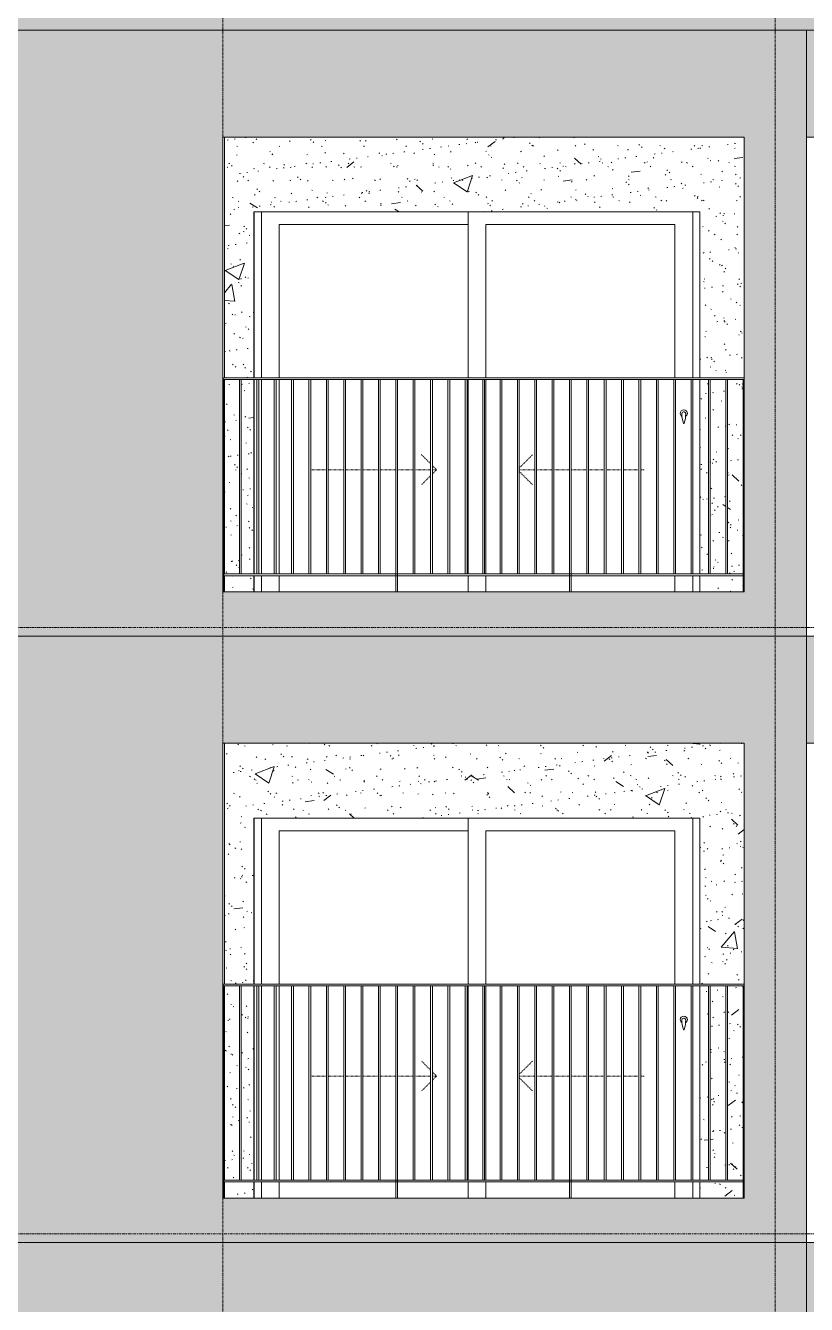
# Model space of a CAD drawing. Header units: millimetres. Extents: x 9199 to 175431, y -4466 to 35300.
# Drawn here: x 106995 to 111376, y 22203 to 29375 of the extents above; entities that cross this region are included whole.
import ezdxf

# ---------------------------------------------------------------- set-up
doc = ezdxf.new("R2010")
doc.units = ezdxf.units.MM
for name, pattern in [('Centre', [31.75, 6.35, -4.7625, 15.875, -4.7625]), ('Dash', [6, 3, -3]), ('Grid Line', [22.225, 12.7, -3.175, 3.175, -3.175])]:
    doc.linetypes.add(name, pattern=pattern)
for name, color, linetype, lineweight in [('0-2', 250, 'Continuous', 5), ('A-DOOR', 31, 'Continuous', 9), ('A-DOOR-FRAM', 31, 'Continuous', 9), ('A-DOOR-HDLN', 31, 'Dash', 18), ('A-FLOR-HRAL', 11, 'Continuous', 9), ('A-FLOR-LEVL-2', 51, 'Centre', 9), ('A-WALL', 113, 'Continuous', 9), ('A-WALL-PATT-1', 9, 'Continuous', 9), ('A-WALL-PATT-2', 111, 'Continuous', 5), ('I-WALL', 2, 'Continuous', 9), ('I-WALL-1', 7, 'Continuous', 9), ('S-GRID-1', 1, 'Grid Line', 9)]:
    doc.layers.add(name, color=color, linetype=linetype, lineweight=lineweight)
pattern_1 = [(50, (-51555.6, 1200), (1093.104, -95.634), [114.3, -1257.3]), (355, (-51555.6, 1200), (-211.457, 1146.34), [91.44, -1005.84]), (100.451, (-51464.5, 1192), (881.656, 1050.7), [97.14, -1068.54]), (46.184, (-51555.6, 1504.8), (1626.475, -252.257), [171.45, -1885.95]), (96.636, (-51420, 1483.8), (1424.416, 1484.565), [145.71, -1602.81]), (351.184, (-51555.6, 1504.8), (1424.43, 1484.55), [137.16, -1508.76]), (21, (-51403.2, 1428.6), (909.686, -613.59), [114.3, -1257.3]), (326, (-51403.2, 1428.6), (370.812, 1105.13), [91.44, -1005.84]), (71.451, (-51327.4, 1377.5), (1280.503, 491.528), [97.14, -1068.54]), (37.5, (-51555.58, 1200), (18.5313, 507.3303), [50.292, -943.356, 50.292, -970.788, -1009.65]), (37.5, (-51555.58, 1200), (18.5313, 507.3303), [-2014.728, 50.292, -959.358]), (7.5, (-51555.6, 1200), (400.918, 601.084), [50.292, -531.876, 50.292, -920.496, -384.81]), (7.5, (-51555.6, 1200), (400.918, 601.084), [-1552.956, 50.292, -334.518]), (327.5, (-51895.43, 1200), (813.545, -34.3737), [50.292, -330.708, 50.292, -1138.428, -1577.34]), (327.5, (-51895.43, 1200), (813.545, -34.3737), [-1569.72, 50.292, -1527.048]), (317.5, (-52047.8, 1200), (888.775, 152.56), [50.292, -445.008, 50.292, -739.14, -1120.14]), (317.5, (-52047.8, 1200), (888.775, 152.56), [-1284.732, 50.292, -1069.848])]
pattern_2 = [(37.5, (-51555.58, 1200), (-4.79953, 146.8239), [5.029, -110.795, 5.029, -124.511, -123.825]), (37.5, (-51555.58, 1200), (-4.79953, 146.8239), [-245.364, 5.029, -118.796]), (7.5, (-51555.58, 1200), (134.8574, 215.0472), [5.029, -57.455, 5.029, -99.365, -40.005]), (7.5, (-51555.58, 1200), (134.8574, 215.0472), [-166.878, 5.029, -34.976]), (327.5, (-51649.3, 1200), (237.29776, 0.4316), [5.029, -33.071, 5.029, -132.131, -179.07]), (327.5, (-51649.3, 1200), (237.29776, 0.4316), [-175.26, 5.029, -174.041]), (317.5, (-51649.3, 1200), (229.067, 66.8792), [5.029, -14.021, 5.029, -84.887, -102.87]), (317.5, (-51649.3, 1200), (229.067, 66.8792), [-108.966, 5.029, -97.841])]

# ---------------------------------------------------------------- blocks, each defined once
blk = doc.blocks.new('NCV_TKTC_TANG 6 - 8_rvt-4-TKCS_MẶT ĐỨNG HƯỚNG TÂY')
at = {"layer": 'A-WALL-PATT-1'}
h = blk.add_hatch(dxfattribs=at)
h.set_pattern_fill('FP_19', color=256, style=0, pattern_type=2)
h.set_pattern_definition(pattern_1)
h.paths.add_polyline_path([(-70360.3, 22800), (-70116.9, 22800), (-70116.9, 22890), (-70360.3, 22890)])
h.paths.add_polyline_path([(-72862.4, 22800), (-72862.4, 22890), (-73026.9, 22890), (-73026.9, 22800)])
h.paths.add_polyline_path([(-70178.1, 22900), (-70116.9, 22900), (-70116.9, 23990), (-70204.4, 23990), (-70204.4, 22900)])
h.paths.add_polyline_path([(-72942.9, 22900), (-72942.9, 23990), (-73026.9, 23990), (-73026.9, 22900), (-72953.2, 22900)])
h.paths.add_polyline_path([(-72932.9, 22900), (-72862.4, 22900), (-72862.4, 23990), (-72932.9, 23990), (-72932.9, 22924.7)])
h.paths.add_polyline_path([(-70360.3, 22900), (-70311.8, 22900), (-70311.8, 23990), (-70360.3, 23990), (-70360.3, 23156.3)])
h.paths.add_polyline_path([(-70301.8, 22900), (-70214.4, 22900), (-70214.4, 23990), (-70301.8, 23990), (-70301.8, 23156.3)])
h.paths.add_polyline_path([(-70111.9, 24000), (-70111.9, 25350), (-73026.9, 25350), (-73026.9, 24000), (-72862.4, 24000), (-72862.4, 24930), (-70360.3, 24930), (-70360.3, 24000), (-70178.1, 24000)])
h = blk.add_hatch(dxfattribs=at)
h.set_pattern_fill('FP_20', color=256, style=0, pattern_type=2)
h.set_pattern_definition(pattern_2)
h.paths.add_polyline_path([(-70360.3, 22800), (-70116.9, 22800), (-70116.9, 22890), (-70360.3, 22890)])
h.paths.add_polyline_path([(-72862.4, 22800), (-72862.4, 22890), (-73026.9, 22890), (-73026.9, 22800)])
h.paths.add_polyline_path([(-70178.1, 22900), (-70116.9, 22900), (-70116.9, 23990), (-70204.4, 23990), (-70204.4, 22900)])
h.paths.add_polyline_path([(-72942.9, 22900), (-72942.9, 23990), (-73026.9, 23990), (-73026.9, 22900), (-72953.2, 22900)])
h.paths.add_polyline_path([(-72932.9, 22900), (-72862.4, 22900), (-72862.4, 23990), (-72932.9, 23990), (-72932.9, 22924.7)])
h.paths.add_polyline_path([(-70360.3, 22900), (-70311.8, 22900), (-70311.8, 23990), (-70360.3, 23990), (-70360.3, 23156.3)])
h.paths.add_polyline_path([(-70301.8, 22900), (-70214.4, 22900), (-70214.4, 23990), (-70301.8, 23990), (-70301.8, 23156.3)])
h.paths.add_polyline_path([(-70111.9, 24000), (-70111.9, 25350), (-73026.9, 25350), (-73026.9, 24000), (-72862.4, 24000), (-72862.4, 24930), (-70360.3, 24930), (-70360.3, 24000), (-70178.1, 24000)])
at = {"layer": 'I-WALL-1'}
for p, q in [((-73026.9, 25350), (-73026.9, 24000)), ((-72862.4, 24000), (-72862.4, 24930)), ((-72862.4, 24930), (-70360.3, 24930)), ((-70360.3, 24930), (-70360.3, 24000)), ((-73026.9, 23990), (-73026.9, 22900)), ((-72862.4, 22900), (-72862.4, 23990)), ((-70360.3, 23990), (-70360.3, 22900)), ((-73026.9, 22890), (-73026.9, 22800)), ((-72862.4, 22800), (-72862.4, 22890)), ((-70360.3, 22890), (-70360.3, 22800))]:
    blk.add_line(p, q, dxfattribs=at)
blk = doc.blocks.new('NCV_TKTC_TANG 6 - 8_rvt-5-TKCS_MẶT ĐỨNG HƯỚNG TÂY')
at = {"layer": 'A-WALL-PATT-1'}
h = blk.add_hatch(dxfattribs=at)
h.set_pattern_fill('FP_19', color=256, style=0, pattern_type=2)
h.set_pattern_definition(pattern_1)
h.paths.add_polyline_path([(-70178.1, 26200), (-70116.9, 26200), (-70116.9, 26290), (-70360.3, 26290), (-70360.3, 26200)])
h.paths.add_polyline_path([(-72862.4, 26200), (-72862.4, 26290), (-73026.9, 26290), (-73026.9, 26200)])
h.paths.add_polyline_path([(-70311.8, 26300), (-70311.8, 27390), (-70360.3, 27390), (-70360.3, 26300)])
h.paths.add_polyline_path([(-72862.4, 26300), (-72862.4, 27390), (-72932.9, 27390), (-72932.9, 26300)])
h.paths.add_polyline_path([(-70204.4, 26300), (-70116.9, 26300), (-70116.9, 27390), (-70204.4, 27390), (-70204.4, 26444.2)])
h.paths.add_polyline_path([(-70214.4, 26300), (-70214.4, 27390), (-70301.8, 27390), (-70301.8, 26300)])
h.paths.add_polyline_path([(-72942.9, 26300), (-72942.9, 27390), (-73026.9, 27390), (-73026.9, 26300), (-72953.2, 26300)])
h.paths.add_polyline_path([(-70228.4, 27400), (-70111.9, 27400), (-70111.9, 28750), (-73026.9, 28750), (-73026.9, 27400), (-72862.4, 27400), (-72862.4, 28330), (-70360.3, 28330), (-70360.3, 27400), (-70232.5, 27400)])
h = blk.add_hatch(dxfattribs=at)
h.set_pattern_fill('FP_20', color=256, style=0, pattern_type=2)
h.set_pattern_definition(pattern_2)
h.paths.add_polyline_path([(-70178.1, 26200), (-70116.9, 26200), (-70116.9, 26290), (-70360.3, 26290), (-70360.3, 26200)])
h.paths.add_polyline_path([(-72862.4, 26200), (-72862.4, 26290), (-73026.9, 26290), (-73026.9, 26200)])
h.paths.add_polyline_path([(-70311.8, 26300), (-70311.8, 27390), (-70360.3, 27390), (-70360.3, 26300)])
h.paths.add_polyline_path([(-72862.4, 26300), (-72862.4, 27390), (-72932.9, 27390), (-72932.9, 26300)])
h.paths.add_polyline_path([(-70204.4, 26300), (-70116.9, 26300), (-70116.9, 27390), (-70204.4, 27390), (-70204.4, 26444.2)])
h.paths.add_polyline_path([(-70214.4, 26300), (-70214.4, 27390), (-70301.8, 27390), (-70301.8, 26300)])
h.paths.add_polyline_path([(-72942.9, 26300), (-72942.9, 27390), (-73026.9, 27390), (-73026.9, 26300), (-72953.2, 26300)])
h.paths.add_polyline_path([(-70228.4, 27400), (-70111.9, 27400), (-70111.9, 28750), (-73026.9, 28750), (-73026.9, 27400), (-72862.4, 27400), (-72862.4, 28330), (-70360.3, 28330), (-70360.3, 27400), (-70232.5, 27400)])
at = {"layer": 'I-WALL-1'}
for p, q in [((-73026.9, 28750), (-73026.9, 27400)), ((-72862.4, 27400), (-72862.4, 28330)), ((-72862.4, 28330), (-70360.3, 28330)), ((-70360.3, 28330), (-70360.3, 27400)), ((-73026.9, 27390), (-73026.9, 26300)), ((-72862.4, 26300), (-72862.4, 27390)), ((-70360.3, 27390), (-70360.3, 26300)), ((-73026.9, 26290), (-73026.9, 26200)), ((-72862.4, 26200), (-72862.4, 26290)), ((-70360.3, 26290), (-70360.3, 26200))]:
    blk.add_line(p, q, dxfattribs=at)
blk = doc.blocks.new('Railing - 10mm-1251313-TKCS_MẶT ĐỨNG HƯỚNG TÂY')
at = {"layer": 'A-FLOR-HRAL'}
for p, q in [((-70214.4, 2500), (-70214.4, 3590)), ((-70204.4, 2500), (-70204.4, 3590))]:
    blk.add_line(p, q, dxfattribs=at)
blk = doc.blocks.new('Railing - 50 x 10mm-V205-TKCS_MẶT ĐỨNG HƯỚNG TÂY')
at = {"layer": 'A-FLOR-HRAL'}
for p, q in [((-71091.4, 5800), (-71091.4, 6990)), ((-71081.4, 6990), (-71091.4, 6990)), ((-71081.4, 5800), (-71081.4, 6990))]:
    blk.add_line(p, q, dxfattribs=at)
blk = doc.blocks.new('Railing - 50 x 10mm-V206-TKCS_MẶT ĐỨNG HƯỚNG TÂY')
at = {"layer": 'A-FLOR-HRAL'}
for p in [(-70116.9, 5800), (-70111.9, 6990)]:
    blk.add_line(p, (-70116.9, 6990), dxfattribs=at)
blk = doc.blocks.new('Railing - 50 x 10mm-V230-TKCS_MẶT ĐỨNG HƯỚNG TÂY')
at = {"layer": 'A-FLOR-HRAL'}
for p, q in [((-73030.3, 17190), (-73035.7, 17190)), ((-73030.3, 16000), (-73030.3, 17190))]:
    blk.add_line(p, q, dxfattribs=at)
blk = doc.blocks.new('Railing - Railing-3825061-TKCS_MẶT ĐỨNG HƯỚNG TÂY')
at = {"layer": 'A-FLOR-HRAL'}
for p, q in [((-73035.3, 22890), (-73035.3, 22900)), ((-73035.3, 22900), (-70111.9, 22900)), ((-70111.9, 22890), (-73035.3, 22890))]:
    blk.add_line(p, q, dxfattribs=at)
for name, p in [('Railing - 50 x 10mm-V230-TKCS_MẶT ĐỨNG HƯỚNG TÂY', (0, 6800)), ('Railing - 10mm-1251313-TKCS_MẶT ĐỨNG HƯỚNG TÂY', (-2728.5, 20400)), ('Railing - 10mm-1251313-TKCS_MẶT ĐỨNG HƯỚNG TÂY', (-2631, 20400)), ('Railing - 10mm-1251313-TKCS_MẶT ĐỨNG HƯỚNG TÂY', (-2533.6, 20400)), ('Railing - 10mm-1251313-TKCS_MẶT ĐỨNG HƯỚNG TÂY', (-2436.1, 20400)), ('Railing - 10mm-1251313-TKCS_MẶT ĐỨNG HƯỚNG TÂY', (-2338.7, 20400)), ('Railing - 10mm-1251313-TKCS_MẶT ĐỨNG HƯỚNG TÂY', (-2241.3, 20400)), ('Railing - 10mm-1251313-TKCS_MẶT ĐỨNG HƯỚNG TÂY', (-2143.8, 20400)), ('Railing - 10mm-1251313-TKCS_MẶT ĐỨNG HƯỚNG TÂY', (-2046.4, 20400)), ('Railing - 10mm-1251313-TKCS_MẶT ĐỨNG HƯỚNG TÂY', (-1948.9, 20400)), ('Railing - 50 x 10mm-V205-TKCS_MẶT ĐỨNG HƯỚNG TÂY', (-974.5, 17000)), ('Railing - 10mm-1251313-TKCS_MẶT ĐỨNG HƯỚNG TÂY', (-1754, 20400)), ('Railing - 10mm-1251313-TKCS_MẶT ĐỨNG HƯỚNG TÂY', (-1656.6, 20400)), ('Railing - 10mm-1251313-TKCS_MẶT ĐỨNG HƯỚNG TÂY', (-1559.1, 20400)), ('Railing - 10mm-1251313-TKCS_MẶT ĐỨNG HƯỚNG TÂY', (-1461.7, 20400)), ('Railing - 10mm-1251313-TKCS_MẶT ĐỨNG HƯỚNG TÂY', (-1364.2, 20400)), ('Railing - 10mm-1251313-TKCS_MẶT ĐỨNG HƯỚNG TÂY', (-1266.8, 20400)), ('Railing - 10mm-1251313-TKCS_MẶT ĐỨNG HƯỚNG TÂY', (-1169.3, 20400)), ('Railing - 10mm-1251313-TKCS_MẶT ĐỨNG HƯỚNG TÂY', (-1071.9, 20400)), ('Railing - 10mm-1251313-TKCS_MẶT ĐỨNG HƯỚNG TÂY', (-974.5, 20400)), ('Railing - 50 x 10mm-V205-TKCS_MẶT ĐỨNG HƯỚNG TÂY', (0, 17000)), ('Railing - 10mm-1251313-TKCS_MẶT ĐỨNG HƯỚNG TÂY', (-779.6, 20400)), ('Railing - 10mm-1251313-TKCS_MẶT ĐỨNG HƯỚNG TÂY', (-682.1, 20400)), ('Railing - 10mm-1251313-TKCS_MẶT ĐỨNG HƯỚNG TÂY', (-584.7, 20400)), ('Railing - 10mm-1251313-TKCS_MẶT ĐỨNG HƯỚNG TÂY', (-487.2, 20400)), ('Railing - 10mm-1251313-TKCS_MẶT ĐỨNG HƯỚNG TÂY', (-389.8, 20400)), ('Railing - 10mm-1251313-TKCS_MẶT ĐỨNG HƯỚNG TÂY', (-292.3, 20400)), ('Railing - 10mm-1251313-TKCS_MẶT ĐỨNG HƯỚNG TÂY', (-194.9, 20400)), ('Railing - 10mm-1251313-TKCS_MẶT ĐỨNG HƯỚNG TÂY', (-97.4, 20400)), ('Railing - 10mm-1251313-TKCS_MẶT ĐỨNG HƯỚNG TÂY', (0, 20400)), ('Railing - 50 x 10mm-V206-TKCS_MẶT ĐỨNG HƯỚNG TÂY', (0, 17000))]:
    blk.add_blockref(name, p)
blk = doc.blocks.new('Top Rail Type - Top Rail_Internal_-3825064-TKCS_MẶT ĐỨNG HƯỚNG TÂY')
at = {"layer": 'A-FLOR-HRAL'}
for p, q in [((-73035.3, 23990), (-73035.3, 24000)), ((-70111.9, 24000), (-73035.3, 24000)), ((-70111.9, 23990), (-73035.3, 23990))]:
    blk.add_line(p, q, dxfattribs=at)
blk = doc.blocks.new('DEG_02-DEG_03 - DEG_02-2500x2400mm-CỬA ĐI 02 CÁNH TRƯỢT-V219-TKCS_MẶT ĐỨNG HƯỚNG TÂY')
at = {"layer": 'A-DOOR'}
for p, q in [((-72720.3, 11260), (-72720.3, 10400)), ((-72720.3, 11260), (-71660.3, 11260)), ((-71660.3, 10400), (-71660.3, 11330)), ((-71560.3, 11260), (-71560.3, 10400)), ((-71560.3, 11260), (-70500.3, 11260)), ((-70500.3, 10400), (-70500.3, 11260)), ((-70400.3, 11330), (-70400.3, 10400)), ((-72720.3, 10390), (-72720.3, 9300)), ((-71660.3, 9300), (-71660.3, 10390)), ((-71560.3, 10390), (-71560.3, 9300)), ((-72720.3, 9290), (-72720.3, 9200)), ((-71660.3, 9200), (-71660.3, 9290)), ((-71560.3, 9290), (-71560.3, 9200)), ((-70500.3, 9200), (-70500.3, 9290)), ((-70400.3, 9290), (-70400.3, 9200))]:
    blk.add_line(p, q, dxfattribs=at)
at = {"layer": 'A-DOOR', "flags": 128}
blk.add_lwpolyline([(-70448.8, 10208.7), (-70448.8, 10208.7), (-70448.8, 10208.7), (-70448.8, 10208.7), (-70448.8, 10208.7), (-70448.9, 10208.7), (-70448.9, 10208.7), (-70448.9, 10208.7), (-70448.9, 10208.7), (-70448.9, 10208.7), (-70449, 10208.7), (-70449, 10208.7), (-70449, 10208.7), (-70449, 10208.7), (-70449.1, 10208.7), (-70449.1, 10208.7), (-70449.1, 10208.7), (-70449.2, 10208.7), (-70449.2, 10208.7), (-70449.3, 10208.7), (-70449.3, 10208.7), (-70449.4, 10208.7), (-70449.4, 10208.7), (-70449.5, 10208.7), (-70449.5, 10208.7), (-70449.6, 10208.7), (-70449.6, 10208.7), (-70449.7, 10208.7), (-70449.7, 10208.7), (-70449.8, 10208.7), (-70449.8, 10208.7), (-70449.9, 10208.7), (-70449.9, 10208.7), (-70450, 10208.7), (-70450.1, 10208.7), (-70450.1, 10208.7), (-70450.2, 10208.7), (-70450.2, 10208.7), (-70450.3, 10208.7), (-70450.4, 10208.7), (-70450.4, 10208.7), (-70450.5, 10208.7), (-70450.5, 10208.7), (-70450.6, 10208.7), (-70450.7, 10208.7), (-70450.7, 10208.7), (-70450.8, 10208.7), (-70450.8, 10208.7), (-70450.9, 10208.7), (-70450.9, 10208.7), (-70451, 10208.7), (-70451, 10208.7), (-70451.1, 10208.7), (-70451.1, 10208.7), (-70451.2, 10208.7), (-70451.2, 10208.7), (-70451.3, 10208.7), (-70451.3, 10208.7), (-70451.4, 10208.7), (-70451.4, 10208.7), (-70451.5, 10208.7), (-70451.5, 10208.7), (-70451.5, 10208.7), (-70451.6, 10208.7), (-70451.6, 10208.7), (-70451.6, 10208.7), (-70451.7, 10208.7), (-70451.7, 10208.7), (-70451.7, 10208.7), (-70451.7, 10208.7), (-70451.7, 10208.7), (-70451.8, 10208.7), (-70451.8, 10208.7), (-70451.8, 10208.7), (-70451.8, 10208.7), (-70451.8, 10208.7), (-70451.8, 10208.7)], dxfattribs=at)
at = {"layer": 'A-DOOR'}
for centre, radius, start, end in [((-70450.3, 10200), 20, 0, 180), ((-70450.3, 10200), 20, 180, 240), ((-70451.8, 10199.2), 9.45, 90, 180), ((-70296.5, 10199.2), 164.8, 180, 199.13397), ((-70448.8, 10199.2), 9.45, 0, 90), ((-70604.1, 10199.2), 164.8, 340.86603, 0), ((-70450.3, 10200), 20, 300, 0), ((-70449.9, 10146), 2.34, 199.13397, 261.03098), ((-70450.7, 10146), 2.34, 278.96902, 340.86603)]:
    blk.add_arc(centre, radius, start, end, dxfattribs=at)
at = {"layer": 'A-DOOR-FRAM'}
for p, q in [((-72860.3, 11330), (-72860.3, 10400)), ((-72820.3, 10400), (-72820.3, 11330)), ((-70400.3, 10400), (-70400.3, 11330)), ((-72860.3, 10390), (-72860.3, 9300)), ((-72820.3, 9300), (-72820.3, 10390)), ((-72860.3, 9290), (-72860.3, 9200)), ((-72820.3, 9200), (-72820.3, 9290)), ((-70400.3, 9200), (-70400.3, 9290))]:
    blk.add_line(p, q, dxfattribs=at)
at = {"layer": 'A-DOOR-HDLN'}
for p, q in [((-71871, 9917.6), (-71922.4, 9969.1)), ((-71373.7, 9893.6), (-71298.2, 9969.1)), ((-71837.6, 9884.2), (-71861, 9907.6)), ((-72543.1, 9884.2), (-72455.6, 9884.2)), ((-72445.6, 9884.2), (-72358.2, 9884.2)), ((-72348.2, 9884.2), (-72260.7, 9884.2)), ((-72250.7, 9884.2), (-72163.3, 9884.2)), ((-72153.3, 9884.2), (-72065.9, 9884.2)), ((-72055.9, 9884.2), (-71968.4, 9884.2)), ((-71958.4, 9884.2), (-71871, 9884.2)), ((-71871, 9850.8), (-71922.4, 9799.4)), ((-71837.6, 9884.2), (-71861, 9860.8)), ((-71861, 9884.2), (-71837.6, 9884.2)), ((-71286.3, 9884.2), (-71373.7, 9884.2)), ((-71373.7, 9874.9), (-71298.2, 9799.4)), ((-71188.8, 9884.2), (-71276.3, 9884.2)), ((-71091.4, 9884.2), (-71178.8, 9884.2)), ((-70993.9, 9884.2), (-71081.4, 9884.2)), ((-70896.5, 9884.2), (-70983.9, 9884.2)), ((-70799.1, 9884.2), (-70886.5, 9884.2)), ((-70701.6, 9884.2), (-70789.1, 9884.2)), ((-70673.1, 9884.2), (-70691.6, 9884.2))]:
    blk.add_line(p, q, dxfattribs=at)
blk = doc.blocks.new('Railing - Railing-3828310-TKCS_MẶT ĐỨNG HƯỚNG TÂY')
at = {"layer": 'A-FLOR-HRAL'}
for p, q in [((-73035.3, 26290), (-73035.3, 26300)), ((-73035.3, 26300), (-70111.9, 26300)), ((-70111.9, 26290), (-73035.3, 26290))]:
    blk.add_line(p, q, dxfattribs=at)
for name, p in [('Railing - 50 x 10mm-V230-TKCS_MẶT ĐỨNG HƯỚNG TÂY', (0, 10200)), ('Railing - 10mm-1251313-TKCS_MẶT ĐỨNG HƯỚNG TÂY', (-2728.5, 23800)), ('Railing - 10mm-1251313-TKCS_MẶT ĐỨNG HƯỚNG TÂY', (-2631, 23800)), ('Railing - 10mm-1251313-TKCS_MẶT ĐỨNG HƯỚNG TÂY', (-2533.6, 23800)), ('Railing - 10mm-1251313-TKCS_MẶT ĐỨNG HƯỚNG TÂY', (-2436.1, 23800)), ('Railing - 10mm-1251313-TKCS_MẶT ĐỨNG HƯỚNG TÂY', (-2338.7, 23800)), ('Railing - 10mm-1251313-TKCS_MẶT ĐỨNG HƯỚNG TÂY', (-2241.3, 23800)), ('Railing - 10mm-1251313-TKCS_MẶT ĐỨNG HƯỚNG TÂY', (-2143.8, 23800)), ('Railing - 10mm-1251313-TKCS_MẶT ĐỨNG HƯỚNG TÂY', (-2046.4, 23800)), ('Railing - 10mm-1251313-TKCS_MẶT ĐỨNG HƯỚNG TÂY', (-1948.9, 23800)), ('Railing - 50 x 10mm-V205-TKCS_MẶT ĐỨNG HƯỚNG TÂY', (-974.5, 20400)), ('Railing - 10mm-1251313-TKCS_MẶT ĐỨNG HƯỚNG TÂY', (-1754, 23800)), ('Railing - 10mm-1251313-TKCS_MẶT ĐỨNG HƯỚNG TÂY', (-1656.6, 23800)), ('Railing - 10mm-1251313-TKCS_MẶT ĐỨNG HƯỚNG TÂY', (-1559.1, 23800)), ('Railing - 10mm-1251313-TKCS_MẶT ĐỨNG HƯỚNG TÂY', (-1461.7, 23800)), ('Railing - 10mm-1251313-TKCS_MẶT ĐỨNG HƯỚNG TÂY', (-1364.2, 23800)), ('Railing - 10mm-1251313-TKCS_MẶT ĐỨNG HƯỚNG TÂY', (-1266.8, 23800)), ('Railing - 10mm-1251313-TKCS_MẶT ĐỨNG HƯỚNG TÂY', (-1169.3, 23800)), ('Railing - 10mm-1251313-TKCS_MẶT ĐỨNG HƯỚNG TÂY', (-1071.9, 23800)), ('Railing - 10mm-1251313-TKCS_MẶT ĐỨNG HƯỚNG TÂY', (-974.5, 23800)), ('Railing - 50 x 10mm-V205-TKCS_MẶT ĐỨNG HƯỚNG TÂY', (0, 20400)), ('Railing - 10mm-1251313-TKCS_MẶT ĐỨNG HƯỚNG TÂY', (-779.6, 23800)), ('Railing - 10mm-1251313-TKCS_MẶT ĐỨNG HƯỚNG TÂY', (-682.1, 23800)), ('Railing - 10mm-1251313-TKCS_MẶT ĐỨNG HƯỚNG TÂY', (-584.7, 23800)), ('Railing - 10mm-1251313-TKCS_MẶT ĐỨNG HƯỚNG TÂY', (-487.2, 23800)), ('Railing - 10mm-1251313-TKCS_MẶT ĐỨNG HƯỚNG TÂY', (-389.8, 23800)), ('Railing - 10mm-1251313-TKCS_MẶT ĐỨNG HƯỚNG TÂY', (-292.3, 23800)), ('Railing - 10mm-1251313-TKCS_MẶT ĐỨNG HƯỚNG TÂY', (-194.9, 23800)), ('Railing - 10mm-1251313-TKCS_MẶT ĐỨNG HƯỚNG TÂY', (-97.4, 23800)), ('Railing - 10mm-1251313-TKCS_MẶT ĐỨNG HƯỚNG TÂY', (0, 23800)), ('Railing - 50 x 10mm-V206-TKCS_MẶT ĐỨNG HƯỚNG TÂY', (0, 20400))]:
    blk.add_blockref(name, p)
blk = doc.blocks.new('Top Rail Type - Top Rail_Internal_-3828313-TKCS_MẶT ĐỨNG HƯỚNG TÂY')
at = {"layer": 'A-FLOR-HRAL'}
for p, q in [((-73035.3, 27390), (-73035.3, 27400)), ((-70111.9, 27400), (-73035.3, 27400)), ((-70111.9, 27390), (-73035.3, 27390))]:
    blk.add_line(p, q, dxfattribs=at)

msp = doc.modelspace()

# ---------------------------------------------------------------- hatches: boundary and pattern name
at = {"layer": 'A-WALL-PATT-2'}
for points in [[(134239.9, 29350), (163901.2, 29350), (163901.2, 30750), (102901.2, 30750), (102901.2, 29350), (132123.6, 29350)], [(113001.2, 28750), (113001.2, 29350), (111375.9, 29350), (111375.9, 28750)], [(113001.2, 25350), (113001.2, 25950), (111375.9, 25950), (111375.9, 25350), (112018.2, 25350)], [(113001.2, 21950), (113001.2, 22550), (111375.9, 22550), (111375.9, 21950)]]:
    msp.add_hatch(color=256, dxfattribs=at).paths.add_polyline_path(points)
h = msp.add_hatch(color=256, dxfattribs=at)
h.paths.add_polyline_path([(104591.2, 25950), (107896.3, 25950), (107896.3, 29350), (104601.2, 29350), (104601.2, 28750), (104591.2, 28750), (104591.2, 26444.2)])
h.paths.add_polyline_path([(106861.9, 27000), (105502.9, 27000), (105502.9, 28400), (106902.9, 28400), (106902.9, 27000)])
h = msp.add_hatch(color=256, dxfattribs=at)
h.paths.add_polyline_path([(109901.9, 25950), (111375.9, 25950), (111375.9, 29350), (107896.3, 29350), (107896.3, 25950), (108843.7, 25950)])
h.paths.add_polyline_path([(110960.1, 26200), (108102.5, 26200), (108102.5, 28750), (111026.3, 28750), (111026.3, 26200)])
h = msp.add_hatch(color=256, dxfattribs=at)
h.paths.add_polyline_path([(107896.3, 22550), (107896.3, 25950), (104601.2, 25950), (104601.2, 25350), (104591.2, 25350), (104591.2, 22550), (106727.4, 22550)])
h.paths.add_polyline_path([(106727.4, 23600), (105502.9, 23600), (105502.9, 25000), (106902.9, 25000), (106902.9, 23600), (106861.9, 23600)])
h = msp.add_hatch(color=256, dxfattribs=at)
h.paths.add_polyline_path([(107896.3, 22550), (111375.9, 22550), (111375.9, 25950), (107896.3, 25950), (107896.3, 23156.3)])
h.paths.add_polyline_path([(110960.1, 22800), (108102.5, 22800), (108102.5, 25350), (111026.3, 25350), (111026.3, 22800)])
h = msp.add_hatch(color=256, dxfattribs=at)
h.paths.add_polyline_path([(104591.2, 19150), (107896.3, 19150), (107896.3, 22550), (104601.2, 22550), (104601.2, 21950), (104591.2, 21950), (104591.2, 19868.3)])
h.paths.add_polyline_path([(106861.9, 20200), (105502.9, 20200), (105502.9, 21600), (106902.9, 21600), (106902.9, 20200)])
h = msp.add_hatch(color=256, dxfattribs=at)
h.paths.add_polyline_path([(110960.1, 19150), (111375.9, 19150), (111375.9, 22550), (107896.3, 22550), (107896.3, 19150), (108843.7, 19150)])
h.paths.add_polyline_path([(108843.7, 19400), (108102.5, 19400), (108102.5, 21950), (111026.3, 21950), (111026.3, 19400), (110960.1, 19400)])

# ---------------------------------------------------------------- linework, layer by layer
at = {"layer": 'A-FLOR-LEVL-2'}
for p, q in [((96540.4, 26000), (171939.1, 26000)), ((96540.4, 22600), (171939.1, 22600))]:
    msp.add_line(p, q, dxfattribs=at)
at = {"layer": 'A-WALL'}
for p, q in [((111375.9, 29350), (104601.2, 29350)), ((111375.9, 15750), (111375.9, 29350)), ((108102.5, 28750), (111026.3, 28750)), ((108102.5, 26200), (108102.5, 28750)), ((111026.3, 28750), (111026.3, 26200)), ((111026.3, 26200), (108102.5, 26200)), ((104591.2, 25950), (111375.9, 25950)), ((111375.9, 25950), (104601.2, 25950)), ((108102.5, 25350), (111026.3, 25350)), ((108102.5, 22800), (108102.5, 25350)), ((111026.3, 25350), (111026.3, 22800)), ((111026.3, 22800), (108102.5, 22800)), ((104591.2, 22550), (111375.9, 22550)), ((111375.9, 22550), (104601.2, 22550))]:
    msp.add_line(p, q, dxfattribs=at)
at = {"layer": 'I-WALL'}
for p, q in [((102491.2, 29350), (163911.2, 29350)), ((111375.9, 28750), (113001.2, 28750)), ((113001.2, 25950), (111375.9, 25950)), ((111375.9, 25350), (113001.2, 25350)), ((113001.2, 22550), (111375.9, 22550))]:
    msp.add_line(p, q, dxfattribs=at)
at = {"layer": 'S-GRID-1'}
for p, q in [((108101.3, 634.2), (108101.3, 30542.5)), ((111201.2, 634.2), (111201.2, 30542.5))]:
    msp.add_line(p, q, dxfattribs=at)

# ---------------------------------------------------------------- block references
at = {"layer": '0-2'}
for name in ['NCV_TKTC_TANG 6 - 8_rvt-5-TKCS_MẶT ĐỨNG HƯỚNG TÂY', 'NCV_TKTC_TANG 6 - 8_rvt-4-TKCS_MẶT ĐỨNG HƯỚNG TÂY']:
    msp.add_blockref(name, (181138.2, 0), dxfattribs=at)
at = {"layer": 'A-DOOR'}
for p in [(181138.2, 17000), (181138.2, 13600)]:
    msp.add_blockref('DEG_02-DEG_03 - DEG_02-2500x2400mm-CỬA ĐI 02 CÁNH TRƯỢT-V219-TKCS_MẶT ĐỨNG HƯỚNG TÂY', p, dxfattribs=at)
at = {"layer": 'A-FLOR-HRAL'}
for name in ['Top Rail Type - Top Rail_Internal_-3828313-TKCS_MẶT ĐỨNG HƯỚNG TÂY', 'Railing - Railing-3828310-TKCS_MẶT ĐỨNG HƯỚNG TÂY', 'Railing - Railing-3825061-TKCS_MẶT ĐỨNG HƯỚNG TÂY', 'Top Rail Type - Top Rail_Internal_-3825064-TKCS_MẶT ĐỨNG HƯỚNG TÂY']:
    msp.add_blockref(name, (181138.2, 0), dxfattribs=at)

doc.saveas('drawing.dxf')
